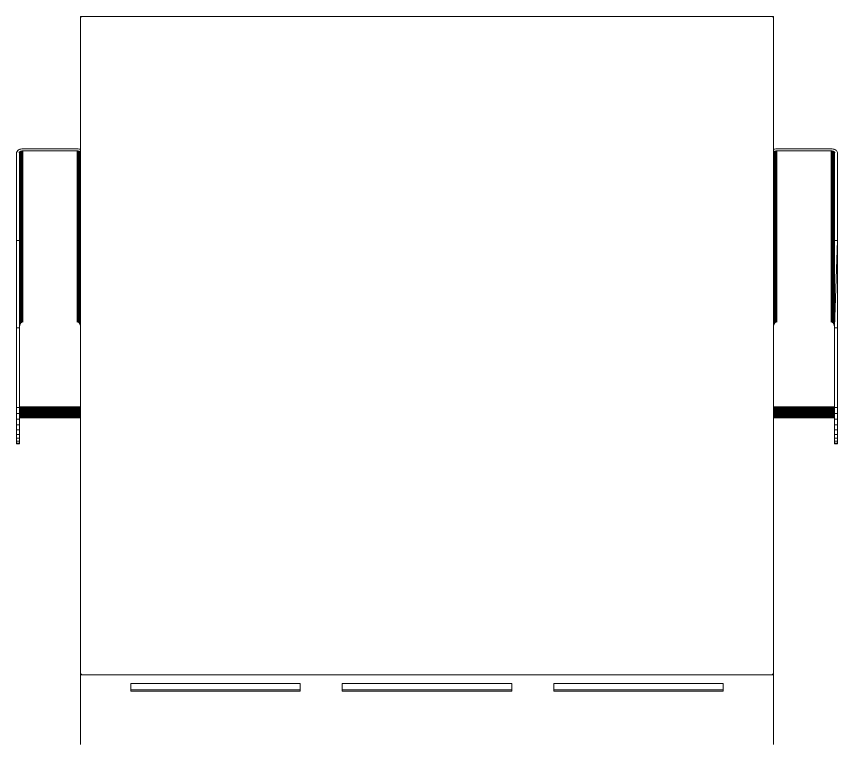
# Model space of a CAD drawing. Header units: centimetres. Extents: x -13467 to 3766, y -437 to 1921.
# Drawn here: x -6798.6 to -6650.7, y 243.9 to 375.1 of the extents above; entities that cross this region are included whole.
import ezdxf

# ---------------------------------------------------------------- set-up
doc = ezdxf.new("R2010")
doc.units = ezdxf.units.CM
doc.layers.add('M-EQPM', color=7, linetype='Continuous', lineweight=9)

# ---------------------------------------------------------------- blocks, each defined once
blk = doc.blocks.new('EQ-06-009 - EQ-06-009_dwg_Group_25-1571739-Sección 1-1')
at = {"layer": 'M-EQPM', "color": 251, "true_color": 0x666666}
for p, q in [((-6662.25, 350.52), (-6662.24, 350.58)), ((-6662.22, 350.63), (-6662.24, 350.58)), ((-6662.24, 319.21), (-6662.24, 350.58)), ((-6662.19, 350.69), (-6662.22, 350.63)), ((-6662.22, 350.63), (-6662.22, 319.36)), ((-6662.2, 351.18), (-6662.03, 351.22)), ((-6662.03, 351.22), (-6662.2, 351.18)), ((-6662.2, 350.67), (-6662.2, 350.86)), ((-6662.2, 350.86), (-6662.2, 350.67)), ((-6662.2, 350.67), (-6662.2, 350.86)), ((-6662.19, 350.69), (-6662.14, 350.74)), ((-6662.19, 350.69), (-6662.19, 319.5)), ((-6662.08, 350.78), (-6662.14, 350.74)), ((-6662.14, 319.63), (-6662.14, 350.74)), ((-6662.08, 350.78), (-6662.01, 350.82)), ((-6662.08, 350.78), (-6662.08, 319.74)), ((-6662.03, 351.22), (-6661.85, 351.25)), ((-6661.85, 351.25), (-6662.03, 351.22)), ((-6661.94, 350.85), (-6662.01, 350.82)), ((-6662.01, 319.84), (-6662.01, 350.82)), ((-6661.85, 350.87), (-6661.94, 350.85)), ((-6661.94, 350.85), (-6661.94, 319.92)), ((-6661.85, 351.25), (-6661.67, 351.26)), ((-6661.85, 351.25), (-6661.67, 351.26)), ((-6661.85, 350.87), (-6661.76, 350.88)), ((-6661.85, 350.87), (-6661.85, 319.98)), ((-6661.76, 350.88), (-6661.67, 350.89)), ((-6661.76, 320.02), (-6661.76, 350.88)), ((-6661.67, 351.26), (-6651.85, 351.26)), ((-6651.85, 351.26), (-6661.67, 351.26)), ((-6661.67, 320.03), (-6661.67, 350.89)), ((-6661.67, 350.89), (-6651.85, 350.89)), ((-6651.85, 351.26), (-6651.67, 351.25)), ((-6651.85, 351.26), (-6651.67, 351.25)), ((-6651.85, 320.03), (-6651.85, 350.89)), ((-6651.85, 350.89), (-6651.76, 350.88)), ((-6651.76, 320.02), (-6651.76, 350.88)), ((-6651.76, 350.88), (-6651.68, 350.87)), ((-6651.68, 319.98), (-6651.68, 350.87)), ((-6651.68, 350.87), (-6651.59, 350.85)), ((-6651.68, 350.87), (-6651.68, 319.98)), ((-6651.5, 351.22), (-6651.67, 351.25)), ((-6651.67, 351.25), (-6651.5, 351.22)), ((-6651.59, 319.92), (-6651.59, 350.85)), ((-6651.59, 350.85), (-6651.51, 350.82)), ((-6651.51, 319.84), (-6651.51, 350.82)), ((-6651.51, 350.82), (-6651.45, 350.78)), ((-6651.33, 351.18), (-6651.5, 351.22)), ((-6651.5, 351.22), (-6651.33, 351.18)), ((-6651.45, 350.78), (-6651.45, 319.74)), ((-6651.45, 350.78), (-6651.39, 350.74)), ((-6651.45, 319.74), (-6651.45, 350.78)), ((-6651.39, 350.74), (-6651.39, 319.63)), ((-6651.39, 350.74), (-6651.34, 350.69)), ((-6651.34, 350.69), (-6651.34, 319.5)), ((-6651.34, 350.69), (-6651.31, 350.63)), ((-6651.18, 351.12), (-6651.33, 351.18)), ((-6651.18, 351.12), (-6651.33, 351.18)), ((-6651.33, 350.86), (-6651.33, 350.67)), ((-6651.33, 350.67), (-6651.33, 350.86)), ((-6651.33, 350.86), (-6651.33, 350.67)), ((-6651.31, 350.63), (-6651.31, 319.36)), ((-6651.31, 350.63), (-6651.28, 350.58)), ((-6651.28, 350.58), (-6651.28, 319.21)), ((-6651.28, 350.58), (-6651.28, 350.52)), ((-6651.28, 350.52), (-6651.28, 349.21)), ((-6651.28, 350.52), (-6651.28, 334.76)), ((-6651.28, 350.52), (-6651.28, 334.76)), ((-6651.04, 351.04), (-6651.18, 351.12)), ((-6651.04, 351.04), (-6651.18, 351.12)), ((-6651.18, 350.52), (-6651.18, 350.67)), ((-6651.18, 350.52), (-6651.18, 350.67)), ((-6651.18, 350.67), (-6651.18, 350.52)), ((-6650.92, 350.95), (-6651.04, 351.04)), ((-6650.92, 350.95), (-6651.04, 351.04)), ((-6650.83, 350.86), (-6650.92, 350.95)), ((-6650.83, 350.86), (-6650.92, 350.95)), ((-6650.76, 350.75), (-6650.83, 350.86)), ((-6650.76, 350.75), (-6650.83, 350.86)), ((-6650.72, 350.63), (-6650.76, 350.75)), ((-6650.72, 350.63), (-6650.76, 350.75)), ((-6650.7, 350.52), (-6650.72, 350.63)), ((-6650.7, 350.52), (-6650.72, 350.63)), ((-6650.7, 349.21), (-6650.7, 350.52)), ((-6650.7, 350.52), (-6650.7, 334.76)), ((-6650.7, 350.52), (-6650.7, 334.76)), ((-6651.28, 319.03), (-6651.28, 334.76)), ((-6650.7, 334.76), (-6651.28, 334.76)), ((-6650.7, 334.76), (-6651.28, 334.76)), ((-6650.7, 319.03), (-6650.7, 334.76)), ((-6651.28, 304.66), (-6651.28, 319.03)), ((-6650.7, 319.03), (-6651.28, 319.03)), ((-6650.7, 304.66), (-6650.7, 319.03)), ((-6651.28, 304.8), (-6662.25, 304.8)), ((-6662.25, 304.8), (-6651.28, 304.8)), ((-6651.28, 304.8), (-6662.25, 304.8)), ((-6651.28, 304.79), (-6662.25, 304.79)), ((-6662.25, 304.79), (-6651.28, 304.79)), ((-6651.28, 304.79), (-6662.25, 304.79)), ((-6651.28, 304.75), (-6662.25, 304.75)), ((-6651.28, 304.75), (-6662.25, 304.75)), ((-6651.28, 304.75), (-6662.25, 304.75)), ((-6651.28, 304.69), (-6662.25, 304.69)), ((-6662.25, 304.69), (-6651.28, 304.69)), ((-6662.25, 304.69), (-6651.28, 304.69)), ((-6651.28, 304.61), (-6662.25, 304.61)), ((-6651.28, 304.61), (-6662.25, 304.61)), ((-6651.28, 304.61), (-6662.25, 304.61)), ((-6651.28, 304.51), (-6662.25, 304.51)), ((-6651.28, 304.51), (-6662.25, 304.51)), ((-6662.25, 304.51), (-6651.28, 304.51)), ((-6662.25, 304.39), (-6651.28, 304.39)), ((-6651.28, 304.39), (-6662.25, 304.39)), ((-6662.25, 304.39), (-6651.28, 304.39)), ((-6651.28, 304.3), (-6662.25, 304.3)), ((-6662.25, 304.25), (-6651.28, 304.25)), ((-6662.25, 304.25), (-6651.28, 304.25)), ((-6662.25, 304.25), (-6651.28, 304.25)), ((-6662.25, 304.11), (-6651.28, 304.11)), ((-6662.25, 304.11), (-6651.28, 304.11)), ((-6651.28, 304.11), (-6662.25, 304.11)), ((-6662.25, 303.95), (-6651.28, 303.95)), ((-6651.28, 303.95), (-6662.25, 303.95)), ((-6651.28, 303.95), (-6662.25, 303.95)), ((-6662.25, 303.8), (-6651.28, 303.8)), ((-6651.28, 303.8), (-6662.25, 303.8)), ((-6662.25, 303.8), (-6651.28, 303.8)), ((-6662.25, 303.64), (-6651.28, 303.64)), ((-6651.28, 303.64), (-6662.25, 303.64)), ((-6662.25, 303.64), (-6651.28, 303.64)), ((-6662.25, 303.49), (-6651.28, 303.49)), ((-6662.25, 303.49), (-6651.28, 303.49)), ((-6662.25, 303.49), (-6651.28, 303.49)), ((-6662.25, 303.34), (-6651.28, 303.34)), ((-6651.28, 303.34), (-6662.25, 303.34)), ((-6651.28, 303.34), (-6662.25, 303.34)), ((-6651.28, 303.3), (-6662.25, 303.3)), ((-6662.25, 303.21), (-6651.28, 303.21)), ((-6662.25, 303.21), (-6651.28, 303.21)), ((-6662.25, 303.21), (-6651.28, 303.21)), ((-6651.28, 303.59), (-6651.28, 304.66)), ((-6650.7, 304.66), (-6651.28, 304.66)), ((-6651.28, 302.54), (-6651.28, 303.59)), ((-6650.7, 303.59), (-6651.28, 303.59)), ((-6651.28, 303.59), (-6651.28, 302.54)), ((-6651.28, 303.59), (-6650.7, 303.59)), ((-6650.7, 304.66), (-6650.7, 303.59)), ((-6650.7, 302.54), (-6650.7, 303.59)), ((-6650.7, 303.59), (-6650.7, 302.54)), ((-6662.25, 303.09), (-6651.28, 303.09)), ((-6662.25, 303.09), (-6651.28, 303.09)), ((-6651.28, 303.09), (-6662.25, 303.09)), ((-6651.28, 302.99), (-6662.25, 302.99)), ((-6662.25, 302.99), (-6651.28, 302.99)), ((-6651.28, 302.99), (-6662.25, 302.99)), ((-6651.28, 302.91), (-6662.25, 302.91)), ((-6651.28, 302.91), (-6662.25, 302.91)), ((-6651.28, 302.91), (-6662.25, 302.91)), ((-6651.28, 302.85), (-6662.25, 302.85)), ((-6662.25, 302.85), (-6651.28, 302.85)), ((-6662.25, 302.85), (-6651.28, 302.85)), ((-6662.25, 302.81), (-6651.28, 302.81)), ((-6651.28, 302.8), (-6662.25, 302.8)), ((-6651.28, 302.8), (-6662.25, 302.8)), ((-6651.28, 302.8), (-6662.25, 302.8)), ((-6651.28, 301.53), (-6651.28, 302.54)), ((-6650.7, 302.54), (-6651.28, 302.54)), ((-6651.28, 302.54), (-6650.7, 302.54)), ((-6650.7, 301.53), (-6650.7, 302.54)), ((-6650.7, 302.54), (-6650.7, 301.53)), ((-6651.28, 301.53), (-6651.28, 300.6)), ((-6650.7, 301.53), (-6651.28, 301.53)), ((-6651.28, 299.78), (-6651.28, 300.6)), ((-6650.7, 300.6), (-6651.28, 300.6)), ((-6651.28, 300.6), (-6651.28, 299.78)), ((-6650.7, 300.6), (-6651.28, 300.6)), ((-6650.7, 300.6), (-6650.7, 301.53)), ((-6650.7, 299.78), (-6650.7, 300.6)), ((-6650.7, 300.6), (-6650.7, 299.78)), ((-6651.28, 299.1), (-6651.28, 299.78)), ((-6650.7, 299.78), (-6651.28, 299.78)), ((-6651.28, 299.78), (-6651.28, 299.1)), ((-6651.28, 299.1), (-6651.28, 299.78)), ((-6651.28, 299.78), (-6650.7, 299.78)), ((-6651.28, 298.58), (-6651.28, 299.1)), ((-6650.7, 299.1), (-6651.28, 299.1)), ((-6651.28, 299.1), (-6651.28, 298.58)), ((-6650.7, 299.1), (-6651.28, 299.1)), ((-6650.7, 299.1), (-6650.7, 299.78)), ((-6650.7, 299.78), (-6650.7, 299.1)), ((-6650.7, 299.78), (-6650.7, 299.1)), ((-6650.7, 298.58), (-6650.7, 299.1)), ((-6650.7, 299.1), (-6650.7, 298.58)), ((-6651.28, 298.24), (-6651.28, 298.58)), ((-6650.7, 298.58), (-6651.28, 298.58)), ((-6651.28, 298.58), (-6651.28, 298.24)), ((-6651.28, 298.58), (-6651.28, 298.24)), ((-6651.28, 298.09), (-6651.28, 298.24)), ((-6650.7, 298.24), (-6651.28, 298.24)), ((-6651.28, 298.24), (-6651.28, 298.09)), ((-6651.28, 298.24), (-6650.7, 298.24)), ((-6651.28, 298.09), (-6651.28, 298.15)), ((-6650.7, 298.09), (-6651.28, 298.09)), ((-6651.28, 298.09), (-6650.7, 298.09)), ((-6650.7, 298.24), (-6650.7, 298.58)), ((-6650.7, 298.58), (-6650.7, 298.24)), ((-6650.7, 298.24), (-6650.7, 298.58)), ((-6650.7, 298.09), (-6650.7, 298.24)), ((-6650.7, 298.24), (-6650.7, 298.09)), ((-6650.7, 298.09), (-6650.7, 298.15))]:
    blk.add_line(p, q, dxfattribs=at)
at = {"layer": 'M-EQPM', "color": 251, "true_color": 0x666666, "flags": 128}
for points in [[(-6662.24, 319.21), (-6662.24, 350.58), (-6662.25, 350.52), (-6662.22, 350.63), (-6662.19, 350.69), (-6662.14, 350.74), (-6662.08, 350.78), (-6662.08, 319.74)], [(-6662.25, 350.52), (-6662.24, 350.58), (-6662.22, 350.63), (-6662.22, 319.36)], [(-6662.19, 319.5), (-6662.19, 350.69), (-6662.22, 350.63), (-6662.22, 319.36)], [(-6651.28, 350.52), (-6651.28, 350.58), (-6651.28, 334.76), (-6651.28, 319.21), (-6650.7, 334.76), (-6650.7, 350.52), (-6650.72, 350.63), (-6650.76, 350.75), (-6650.83, 350.86), (-6650.92, 350.95), (-6651.04, 351.04), (-6651.18, 351.12), (-6651.33, 351.18), (-6651.5, 351.22), (-6651.67, 351.25), (-6651.85, 351.26), (-6661.67, 351.26), (-6661.85, 351.25), (-6662.03, 351.22), (-6662.2, 351.18)], [(-6662.14, 319.63), (-6662.14, 350.74), (-6662.19, 350.69), (-6662.08, 350.78), (-6662.19, 319.5)], [(-6662.08, 350.78), (-6662.01, 350.82), (-6661.94, 350.85), (-6661.94, 319.92)], [(-6662.01, 319.84), (-6662.01, 350.82), (-6662.08, 350.78), (-6661.94, 350.85), (-6662.08, 319.74)], [(-6661.94, 350.85), (-6661.85, 350.87), (-6661.76, 350.88), (-6661.67, 350.89), (-6661.67, 320.03)], [(-6661.85, 319.98), (-6661.85, 350.87), (-6661.94, 350.85), (-6661.94, 319.92)], [(-6661.76, 320.02), (-6661.76, 350.88), (-6661.85, 350.87), (-6661.85, 319.98), (-6661.67, 350.89), (-6651.85, 350.89), (-6651.85, 320.03)], [(-6651.85, 320.03), (-6651.85, 350.89), (-6661.67, 350.89), (-6661.67, 320.03)], [(-6651.76, 320.02), (-6651.76, 350.88), (-6651.85, 350.89), (-6651.76, 350.88), (-6651.68, 350.87), (-6651.68, 319.98), (-6651.59, 350.85), (-6651.51, 350.82), (-6651.51, 319.84)], [(-6651.59, 319.92), (-6651.59, 350.85), (-6651.68, 350.87)], [(-6651.59, 319.92), (-6651.59, 350.85), (-6651.51, 350.82), (-6651.45, 350.78), (-6651.45, 319.74)], [(-6651.45, 350.78), (-6651.51, 350.82), (-6651.51, 319.84)], [(-6651.39, 319.63), (-6651.39, 350.74), (-6651.45, 350.78), (-6651.39, 350.74), (-6651.34, 350.69), (-6651.34, 319.5)], [(-6651.31, 319.36), (-6651.31, 350.63), (-6651.34, 350.69), (-6651.39, 350.74), (-6651.39, 319.63)], [(-6651.34, 350.69), (-6651.31, 350.63), (-6651.31, 319.36)], [(-6651.28, 319.21), (-6651.28, 350.58), (-6651.31, 350.63), (-6651.28, 350.58), (-6651.28, 350.52)], [(-6651.28, 334.76), (-6651.28, 319.03), (-6651.28, 304.66), (-6651.28, 303.59)], [(-6651.28, 334.76), (-6651.28, 319.03), (-6650.7, 319.03), (-6650.7, 304.66), (-6651.28, 304.66), (-6651.28, 303.59), (-6650.7, 303.59), (-6650.7, 304.66), (-6651.28, 304.66), (-6651.28, 319.03), (-6650.7, 319.03), (-6650.7, 334.76)], [(-6650.7, 334.76), (-6650.7, 319.03), (-6650.7, 304.66), (-6650.7, 303.59)], [(-6650.7, 303.59), (-6650.7, 302.54), (-6651.28, 302.54), (-6651.28, 303.59)], [(-6651.28, 302.54), (-6651.28, 301.53), (-6651.28, 300.6)], [(-6651.28, 300.6), (-6651.28, 301.53), (-6651.28, 302.54)], [(-6650.7, 302.54), (-6650.7, 301.53), (-6650.7, 300.6)], [(-6650.7, 301.53), (-6651.28, 301.53), (-6650.7, 301.53), (-6650.7, 300.6)], [(-6651.28, 299.1), (-6650.7, 299.1), (-6650.7, 298.58), (-6651.28, 298.58)], [(-6650.7, 298.58), (-6651.28, 298.58), (-6651.28, 299.1)]]:
    blk.add_lwpolyline(points, dxfattribs=at)
for points in [[(-6651.28, 302.81), (-6662.25, 302.81)], [(-6650.7, 300.6), (-6650.7, 299.78), (-6651.28, 299.78), (-6651.28, 300.6)], [(-6650.7, 298.24), (-6650.7, 298.09), (-6651.28, 298.09), (-6651.28, 298.24)]]:
    blk.add_lwpolyline(points, close=True, dxfattribs=at)
blk = doc.blocks.new('EQ-06-009 - EQ-06-009_dwg_Group_23-1571740-Sección 1-1')
at = {"layer": 'M-EQPM', "color": 251, "true_color": 0x666666}
for p, q in [((-6798.6, 350.52), (-6798.58, 350.63)), ((-6798.6, 349.21), (-6798.6, 350.52)), ((-6798.6, 334.76), (-6798.6, 350.52)), ((-6798.58, 350.63), (-6798.54, 350.75)), ((-6798.54, 350.75), (-6798.47, 350.86)), ((-6798.47, 350.86), (-6798.54, 350.75)), ((-6798.47, 350.86), (-6798.38, 350.95)), ((-6798.38, 350.95), (-6798.47, 350.86)), ((-6798.38, 350.95), (-6798.26, 351.04)), ((-6798.26, 351.04), (-6798.12, 351.12)), ((-6798.26, 351.04), (-6798.12, 351.12)), ((-6798.12, 351.12), (-6797.97, 351.18)), ((-6797.97, 351.18), (-6798.12, 351.12)), ((-6798.12, 350.52), (-6798.12, 350.67)), ((-6798.12, 350.67), (-6798.12, 350.52)), ((-6798.12, 350.67), (-6798.12, 350.52)), ((-6797.99, 350.63), (-6798.02, 350.58)), ((-6798.02, 319.21), (-6798.02, 350.58)), ((-6798.02, 350.52), (-6798.02, 350.58)), ((-6798.02, 350.52), (-6798.02, 349.21)), ((-6798.02, 350.52), (-6798.02, 334.76)), ((-6798.02, 350.52), (-6798.02, 334.76)), ((-6797.96, 350.69), (-6797.99, 350.63)), ((-6797.99, 350.63), (-6797.99, 319.36)), ((-6797.97, 351.18), (-6797.8, 351.22)), ((-6797.8, 351.22), (-6797.97, 351.18)), ((-6797.97, 350.67), (-6797.97, 350.86)), ((-6797.97, 350.86), (-6797.97, 350.67)), ((-6797.97, 350.67), (-6797.97, 350.86)), ((-6797.96, 350.69), (-6797.91, 350.74)), ((-6797.96, 350.69), (-6797.96, 319.5)), ((-6797.85, 350.78), (-6797.91, 350.74)), ((-6797.91, 319.63), (-6797.91, 350.74)), ((-6797.85, 350.78), (-6797.79, 350.82)), ((-6797.85, 350.78), (-6797.85, 319.74)), ((-6797.8, 351.22), (-6797.63, 351.25)), ((-6797.63, 351.25), (-6797.8, 351.22)), ((-6797.71, 350.85), (-6797.79, 350.82)), ((-6797.79, 319.84), (-6797.79, 350.82)), ((-6797.62, 350.87), (-6797.71, 350.85)), ((-6797.71, 319.92), (-6797.71, 350.85)), ((-6797.63, 351.25), (-6797.45, 351.26)), ((-6797.63, 351.25), (-6797.45, 351.26)), ((-6797.54, 350.88), (-6797.62, 350.87)), ((-6797.62, 319.98), (-6797.62, 350.87)), ((-6797.54, 350.88), (-6797.45, 350.89)), ((-6797.54, 350.88), (-6797.54, 320.02)), ((-6797.45, 351.26), (-6787.63, 351.26)), ((-6787.63, 351.26), (-6797.45, 351.26)), ((-6797.45, 320.03), (-6797.45, 350.89)), ((-6797.45, 350.89), (-6787.63, 350.89)), ((-6787.63, 351.26), (-6787.45, 351.25)), ((-6787.63, 351.26), (-6787.45, 351.25)), ((-6787.63, 320.03), (-6787.63, 350.89)), ((-6787.63, 350.89), (-6787.54, 350.88)), ((-6787.54, 320.02), (-6787.54, 350.88)), ((-6787.54, 350.88), (-6787.45, 350.87)), ((-6787.27, 351.22), (-6787.45, 351.25)), ((-6787.45, 351.25), (-6787.27, 351.22)), ((-6787.45, 319.98), (-6787.45, 350.87)), ((-6787.45, 350.87), (-6787.36, 350.85)), ((-6787.45, 350.87), (-6787.45, 319.98)), ((-6787.36, 319.92), (-6787.36, 350.85)), ((-6787.36, 350.85), (-6787.29, 350.82)), ((-6787.29, 319.84), (-6787.29, 350.82)), ((-6787.29, 350.82), (-6787.22, 350.78)), ((-6787.1, 351.18), (-6787.27, 351.22)), ((-6787.27, 351.22), (-6787.1, 351.18)), ((-6787.22, 350.78), (-6787.22, 319.74)), ((-6787.22, 350.78), (-6787.16, 350.74)), ((-6787.22, 319.74), (-6787.22, 350.78)), ((-6787.16, 350.74), (-6787.16, 319.63)), ((-6787.16, 350.74), (-6787.11, 350.69)), ((-6787.11, 350.69), (-6787.11, 319.5)), ((-6787.11, 350.69), (-6787.08, 350.63)), ((-6787.1, 350.86), (-6787.1, 350.67)), ((-6787.1, 350.67), (-6787.1, 350.86)), ((-6787.1, 350.86), (-6787.1, 350.67)), ((-6787.08, 350.63), (-6787.08, 319.36)), ((-6787.08, 350.63), (-6787.06, 350.58)), ((-6787.06, 350.58), (-6787.06, 319.21)), ((-6787.06, 350.58), (-6787.05, 350.52)), ((-6798.6, 319.03), (-6798.6, 334.76)), ((-6798.02, 334.76), (-6798.6, 334.76)), ((-6798.6, 334.76), (-6798.6, 319.03)), ((-6798.6, 319.03), (-6798.6, 334.76)), ((-6798.6, 334.76), (-6798.02, 334.76)), ((-6798.02, 319.03), (-6798.02, 334.76)), ((-6798.6, 304.66), (-6798.6, 319.03)), ((-6798.02, 319.03), (-6798.6, 319.03)), ((-6798.02, 304.66), (-6798.02, 319.03)), ((-6787.05, 304.8), (-6798.02, 304.8)), ((-6798.02, 304.8), (-6787.05, 304.8)), ((-6787.05, 304.8), (-6798.02, 304.8)), ((-6787.05, 304.79), (-6798.02, 304.79)), ((-6798.02, 304.79), (-6787.05, 304.79)), ((-6787.05, 304.79), (-6798.02, 304.79)), ((-6787.05, 304.75), (-6798.02, 304.75)), ((-6787.05, 304.75), (-6798.02, 304.75)), ((-6787.05, 304.75), (-6798.02, 304.75)), ((-6787.05, 304.69), (-6798.02, 304.69)), ((-6798.02, 304.69), (-6787.05, 304.69)), ((-6798.02, 304.69), (-6787.05, 304.69)), ((-6798.6, 303.59), (-6798.6, 304.66)), ((-6798.02, 304.66), (-6798.6, 304.66)), ((-6798.6, 302.54), (-6798.6, 303.59)), ((-6798.02, 303.59), (-6798.6, 303.59)), ((-6798.02, 303.59), (-6798.6, 303.59)), ((-6798.02, 304.66), (-6798.02, 303.59)), ((-6787.05, 304.61), (-6798.02, 304.61)), ((-6787.05, 304.61), (-6798.02, 304.61)), ((-6787.05, 304.61), (-6798.02, 304.61)), ((-6787.05, 304.51), (-6798.02, 304.51)), ((-6787.05, 304.51), (-6798.02, 304.51)), ((-6798.02, 304.51), (-6787.05, 304.51)), ((-6798.02, 304.39), (-6787.05, 304.39)), ((-6787.05, 304.39), (-6798.02, 304.39)), ((-6798.02, 304.39), (-6787.05, 304.39)), ((-6787.05, 304.3), (-6798.02, 304.3)), ((-6798.02, 304.25), (-6787.05, 304.25)), ((-6798.02, 304.25), (-6787.05, 304.25)), ((-6798.02, 304.25), (-6787.05, 304.25)), ((-6798.02, 304.11), (-6787.05, 304.11)), ((-6798.02, 304.11), (-6787.05, 304.11)), ((-6787.05, 304.11), (-6798.02, 304.11)), ((-6798.02, 303.95), (-6787.05, 303.95)), ((-6787.05, 303.95), (-6798.02, 303.95)), ((-6787.05, 303.95), (-6798.02, 303.95)), ((-6798.02, 303.8), (-6787.05, 303.8)), ((-6787.05, 303.8), (-6798.02, 303.8)), ((-6798.02, 303.8), (-6787.05, 303.8)), ((-6798.02, 303.64), (-6787.05, 303.64)), ((-6787.05, 303.64), (-6798.02, 303.64)), ((-6798.02, 303.64), (-6787.05, 303.64)), ((-6798.02, 302.54), (-6798.02, 303.59)), ((-6798.02, 303.59), (-6798.02, 302.54)), ((-6798.02, 303.49), (-6787.05, 303.49)), ((-6798.02, 303.49), (-6787.05, 303.49)), ((-6798.02, 303.49), (-6787.05, 303.49)), ((-6798.02, 303.34), (-6787.05, 303.34)), ((-6787.05, 303.34), (-6798.02, 303.34)), ((-6787.05, 303.34), (-6798.02, 303.34)), ((-6787.05, 303.3), (-6798.02, 303.3)), ((-6798.02, 303.21), (-6787.05, 303.21)), ((-6798.02, 303.21), (-6787.05, 303.21)), ((-6798.02, 303.21), (-6787.05, 303.21)), ((-6798.6, 302.54), (-6798.6, 301.53)), ((-6798.02, 302.54), (-6798.6, 302.54)), ((-6798.02, 302.54), (-6798.6, 302.54)), ((-6798.02, 303.09), (-6787.05, 303.09)), ((-6798.02, 303.09), (-6787.05, 303.09)), ((-6787.05, 303.09), (-6798.02, 303.09)), ((-6787.05, 302.99), (-6798.02, 302.99)), ((-6798.02, 302.99), (-6787.05, 302.99)), ((-6787.05, 302.99), (-6798.02, 302.99)), ((-6787.05, 302.91), (-6798.02, 302.91)), ((-6787.05, 302.91), (-6798.02, 302.91)), ((-6787.05, 302.91), (-6798.02, 302.91)), ((-6787.05, 302.85), (-6798.02, 302.85)), ((-6798.02, 302.85), (-6787.05, 302.85)), ((-6798.02, 302.85), (-6787.05, 302.85)), ((-6798.02, 302.81), (-6787.05, 302.81)), ((-6787.05, 302.8), (-6798.02, 302.8)), ((-6787.05, 302.8), (-6798.02, 302.8)), ((-6787.05, 302.8), (-6798.02, 302.8)), ((-6798.02, 301.53), (-6798.02, 302.54)), ((-6798.6, 300.6), (-6798.6, 301.53)), ((-6798.02, 301.53), (-6798.6, 301.53)), ((-6798.6, 299.78), (-6798.6, 300.6)), ((-6798.02, 300.6), (-6798.6, 300.6)), ((-6798.02, 300.6), (-6798.02, 301.53)), ((-6798.02, 299.78), (-6798.02, 300.6)), ((-6798.02, 300.6), (-6798.02, 299.78)), ((-6798.6, 299.1), (-6798.6, 299.78)), ((-6798.02, 299.78), (-6798.6, 299.78)), ((-6798.02, 299.78), (-6798.6, 299.78)), ((-6798.6, 299.78), (-6798.6, 299.1)), ((-6798.6, 299.1), (-6798.6, 299.78)), ((-6798.6, 298.58), (-6798.6, 299.1)), ((-6798.02, 299.1), (-6798.6, 299.1)), ((-6798.02, 299.1), (-6798.02, 299.78)), ((-6798.02, 299.78), (-6798.02, 299.1)), ((-6798.02, 299.1), (-6798.02, 299.78)), ((-6798.02, 298.58), (-6798.02, 299.1)), ((-6798.02, 299.1), (-6798.02, 298.58)), ((-6798.6, 298.24), (-6798.6, 298.58)), ((-6798.02, 298.58), (-6798.6, 298.58)), ((-6798.6, 298.24), (-6798.6, 298.58)), ((-6798.6, 298.24), (-6798.6, 298.58)), ((-6798.6, 298.09), (-6798.6, 298.24)), ((-6798.02, 298.24), (-6798.6, 298.24)), ((-6798.6, 298.09), (-6798.6, 298.24)), ((-6798.02, 298.24), (-6798.6, 298.24)), ((-6798.6, 298.15), (-6798.6, 298.09)), ((-6798.02, 298.09), (-6798.6, 298.09)), ((-6798.02, 298.24), (-6798.02, 298.58)), ((-6798.02, 298.58), (-6798.02, 298.24)), ((-6798.02, 298.58), (-6798.02, 298.24)), ((-6798.02, 298.09), (-6798.02, 298.24)), ((-6798.02, 298.24), (-6798.02, 298.09)), ((-6798.02, 298.09), (-6798.02, 298.15))]:
    blk.add_line(p, q, dxfattribs=at)
at = {"layer": 'M-EQPM', "color": 251, "true_color": 0x666666, "flags": 128}
for points in [[(-6787.1, 351.18), (-6787.27, 351.22), (-6787.45, 351.25), (-6787.63, 351.26), (-6797.45, 351.26), (-6797.63, 351.25), (-6797.8, 351.22), (-6797.97, 351.18), (-6798.12, 351.12), (-6798.26, 351.04), (-6798.38, 350.95), (-6798.47, 350.86), (-6798.54, 350.75), (-6798.58, 350.63), (-6798.6, 350.52), (-6798.6, 334.76)], [(-6798.6, 350.52), (-6798.6, 334.76), (-6798.02, 334.76), (-6798.02, 350.52), (-6798.02, 350.58), (-6797.99, 350.63), (-6797.99, 319.36)], [(-6798.54, 350.75), (-6798.58, 350.63), (-6798.26, 351.04), (-6798.58, 350.63)], [(-6798.02, 319.21), (-6798.02, 350.58), (-6798.02, 350.52), (-6797.99, 350.63), (-6797.96, 350.69), (-6797.91, 350.74), (-6797.85, 350.78), (-6797.85, 319.74)], [(-6797.96, 319.5), (-6797.96, 350.69), (-6797.99, 350.63), (-6797.99, 319.36)], [(-6797.91, 319.63), (-6797.91, 350.74), (-6797.96, 350.69), (-6797.85, 350.78), (-6797.96, 319.5)], [(-6797.85, 350.78), (-6797.79, 350.82), (-6797.71, 350.85), (-6797.71, 319.92)], [(-6797.79, 319.84), (-6797.79, 350.82), (-6797.85, 350.78), (-6797.71, 350.85), (-6797.85, 319.74)], [(-6797.71, 350.85), (-6797.62, 350.87), (-6797.54, 350.88), (-6797.45, 350.89), (-6797.45, 320.03)], [(-6797.62, 319.98), (-6797.62, 350.87), (-6797.71, 350.85), (-6797.71, 319.92)], [(-6797.54, 320.02), (-6797.54, 350.88), (-6797.62, 350.87), (-6797.62, 319.98), (-6797.45, 350.89), (-6787.63, 350.89), (-6787.63, 320.03)], [(-6787.63, 320.03), (-6787.63, 350.89), (-6797.45, 350.89), (-6797.45, 320.03)], [(-6787.54, 320.02), (-6787.54, 350.88), (-6787.63, 350.89), (-6787.54, 350.88), (-6787.45, 350.87), (-6787.45, 319.98), (-6787.36, 350.85), (-6787.29, 350.82), (-6787.29, 319.84)], [(-6787.36, 319.92), (-6787.36, 350.85), (-6787.45, 350.87)], [(-6787.36, 319.92), (-6787.36, 350.85), (-6787.29, 350.82), (-6787.22, 350.78), (-6787.22, 319.74)], [(-6787.22, 350.78), (-6787.29, 350.82), (-6787.29, 319.84)], [(-6787.16, 319.63), (-6787.16, 350.74), (-6787.22, 350.78), (-6787.16, 350.74), (-6787.11, 350.69), (-6787.11, 319.5)], [(-6787.08, 319.36), (-6787.08, 350.63), (-6787.11, 350.69), (-6787.16, 350.74), (-6787.16, 319.63)], [(-6787.11, 350.69), (-6787.08, 350.63), (-6787.08, 319.36)], [(-6787.06, 319.21), (-6787.06, 350.58), (-6787.08, 350.63), (-6787.06, 350.58), (-6787.05, 350.52)], [(-6787.05, 350.52), (-6787.06, 350.58), (-6787.06, 319.21)], [(-6798.02, 334.76), (-6798.02, 319.03), (-6798.6, 319.03), (-6798.6, 304.66)], [(-6798.02, 334.76), (-6798.02, 319.03), (-6798.02, 304.66), (-6798.02, 303.59)], [(-6798.6, 303.59), (-6798.02, 303.59), (-6798.02, 304.66), (-6798.6, 304.66), (-6798.6, 303.59), (-6798.6, 304.66), (-6798.6, 319.03), (-6798.02, 319.03), (-6798.02, 304.66), (-6798.6, 304.66)], [(-6798.6, 302.54), (-6798.02, 302.54), (-6798.02, 303.59)], [(-6798.6, 302.54), (-6798.6, 301.53), (-6798.02, 301.53), (-6798.6, 301.53), (-6798.6, 300.6)], [(-6798.6, 300.6), (-6798.6, 301.53), (-6798.6, 302.54)], [(-6798.02, 302.54), (-6798.02, 301.53), (-6798.02, 300.6)], [(-6798.02, 300.6), (-6798.02, 301.53), (-6798.02, 302.54)], [(-6798.6, 299.78), (-6798.02, 299.78), (-6798.02, 300.6), (-6798.6, 300.6), (-6798.6, 299.78), (-6798.6, 300.6), (-6798.02, 300.6)], [(-6798.6, 298.58), (-6798.02, 298.58), (-6798.6, 298.58), (-6798.6, 299.1), (-6798.02, 299.1), (-6798.02, 298.58)], [(-6798.6, 298.58), (-6798.6, 299.1), (-6798.02, 299.1)], [(-6798.6, 298.09), (-6798.02, 298.09), (-6798.6, 298.09), (-6798.6, 298.24), (-6798.02, 298.24), (-6798.02, 298.09)]]:
    blk.add_lwpolyline(points, dxfattribs=at)
for points in [[(-6798.6, 303.59), (-6798.6, 302.54)], [(-6787.05, 302.81), (-6798.02, 302.81)]]:
    blk.add_lwpolyline(points, close=True, dxfattribs=at)
blk = doc.blocks.new('EQ-06-009 - EQ-06-009_dwg_Group_11-1571741-Sección 1-1')
at = {"layer": 'M-EQPM', "color": 251, "true_color": 0x666666}
for p, q in [((-6787.05, 256.47), (-6787.05, 375.13)), ((-6787.05, 375.13), (-6662.25, 375.13)), ((-6787.05, 375.13), (-6787.05, 374.97)), ((-6662.25, 375.13), (-6787.05, 375.13)), ((-6787.05, 256.47), (-6787.05, 375.13)), ((-6786.86, 375.1), (-6786.86, 374.97)), ((-6662.44, 375.1), (-6662.44, 374.97)), ((-6662.25, 256.47), (-6662.25, 375.13)), ((-6662.25, 375.13), (-6662.25, 374.97)), ((-6662.25, 375.13), (-6662.25, 256.47)), ((-6787.05, 256.47), (-6787.05, 243.91)), ((-6787.05, 256.47), (-6662.25, 256.47)), ((-6786.86, 256.64), (-6786.86, 256.51)), ((-6662.44, 256.64), (-6662.44, 256.51)), ((-6662.25, 256.47), (-6662.25, 243.91)), ((-6662.25, 256.47), (-6662.25, 244.07)), ((-6778.01, 254.92), (-6747.51, 254.92)), ((-6778.01, 254.92), (-6778.01, 253.56)), ((-6778.01, 253.56), (-6778.01, 254.92)), ((-6778.01, 254.92), (-6747.51, 254.92)), ((-6747.51, 254.92), (-6778.01, 254.92)), ((-6747.51, 253.56), (-6747.51, 254.92)), ((-6747.51, 254.92), (-6747.51, 253.56)), ((-6739.9, 254.92), (-6709.4, 254.92)), ((-6739.9, 254.92), (-6739.9, 253.56)), ((-6739.9, 253.56), (-6739.9, 254.92)), ((-6739.9, 254.92), (-6709.4, 254.92)), ((-6709.4, 254.92), (-6739.9, 254.92)), ((-6709.4, 253.56), (-6709.4, 254.92)), ((-6709.4, 254.92), (-6709.4, 253.56)), ((-6671.29, 254.92), (-6701.79, 254.92)), ((-6701.79, 253.56), (-6701.79, 254.92)), ((-6701.79, 253.56), (-6701.79, 254.92)), ((-6701.79, 254.92), (-6671.29, 254.92)), ((-6671.29, 254.92), (-6701.79, 254.92)), ((-6671.29, 253.56), (-6671.29, 254.92)), ((-6671.29, 254.92), (-6671.29, 253.56)), ((-6747.51, 253.76), (-6778.01, 253.76)), ((-6778.01, 253.56), (-6747.51, 253.56)), ((-6778.01, 253.56), (-6747.51, 253.56)), ((-6739.9, 253.76), (-6709.4, 253.76)), ((-6739.9, 253.76), (-6709.4, 253.76)), ((-6739.9, 253.76), (-6709.4, 253.76)), ((-6709.4, 253.56), (-6739.9, 253.56)), ((-6709.4, 253.56), (-6739.9, 253.56)), ((-6701.79, 253.76), (-6671.29, 253.76)), ((-6701.79, 253.76), (-6671.29, 253.76)), ((-6671.29, 253.76), (-6701.79, 253.76)), ((-6701.79, 253.56), (-6671.29, 253.56)), ((-6701.79, 253.56), (-6671.29, 253.56))]:
    blk.add_line(p, q, dxfattribs=at)
at = {"layer": 'M-EQPM', "color": 251, "true_color": 0x666666, "flags": 128}
for points in [[(-6787.05, 244.07), (-6787.05, 256.47), (-6662.25, 256.47), (-6662.25, 375.13), (-6787.05, 375.13), (-6787.05, 256.47)], [(-6787.05, 244.07), (-6787.05, 256.47), (-6662.25, 256.47), (-6662.25, 244.07)], [(-6778.01, 254.92), (-6778.01, 253.56), (-6747.51, 253.56), (-6747.51, 254.92)], [(-6739.9, 254.92), (-6739.9, 253.56), (-6709.4, 253.56), (-6709.4, 254.92)], [(-6701.79, 254.92), (-6701.79, 253.56), (-6671.29, 253.56), (-6671.29, 254.92)]]:
    blk.add_lwpolyline(points, dxfattribs=at)
blk.add_lwpolyline([(-6747.51, 253.76), (-6778.01, 253.76)], close=True, dxfattribs=at)
blk = doc.blocks.new('EQ-06-009 - EQ-06-009_dwg_Agrupar_346-1571742-Sección 1-1')
for name in ['EQ-06-009 - EQ-06-009_dwg_Group_11-1571741-Sección 1-1', 'EQ-06-009 - EQ-06-009_dwg_Group_23-1571740-Sección 1-1', 'EQ-06-009 - EQ-06-009_dwg_Group_25-1571739-Sección 1-1']:
    blk.add_blockref(name, (0, 0))
blk = doc.blocks.new('EQ-06-009 - EQ-06-009_dwg_Agrupar_492-1571746-Sección 1-1')
blk.add_blockref('EQ-06-009 - EQ-06-009_dwg_Agrupar_346-1571742-Sección 1-1', (0, 0))
blk = doc.blocks.new('EQ-06-009 - EQ-06-009_dwg-1571738-Sección 1-1')
blk.add_blockref('EQ-06-009 - EQ-06-009_dwg_Agrupar_492-1571746-Sección 1-1', (0, 0))
blk = doc.blocks.new('EQ-06-009 - EQ-06-009-1571750-Sección 1-1')
blk.add_blockref('EQ-06-009 - EQ-06-009_dwg-1571738-Sección 1-1', (0, 0))
blk = doc.blocks.new('PQ_RVR_MEP-01_ZZ_ZZ_MO_T_A_rvt-1-Sección 1-1')
at = {"layer": 'M-EQPM', "lineweight": 9}
blk.add_blockref('EQ-06-009 - EQ-06-009-1571750-Sección 1-1', (0, 0), dxfattribs=at)

msp = doc.modelspace()

# ---------------------------------------------------------------- block references
at = {"lineweight": 5}
msp.add_blockref('PQ_RVR_MEP-01_ZZ_ZZ_MO_T_A_rvt-1-Sección 1-1', (0, 0), dxfattribs=at)

doc.saveas('drawing.dxf')
